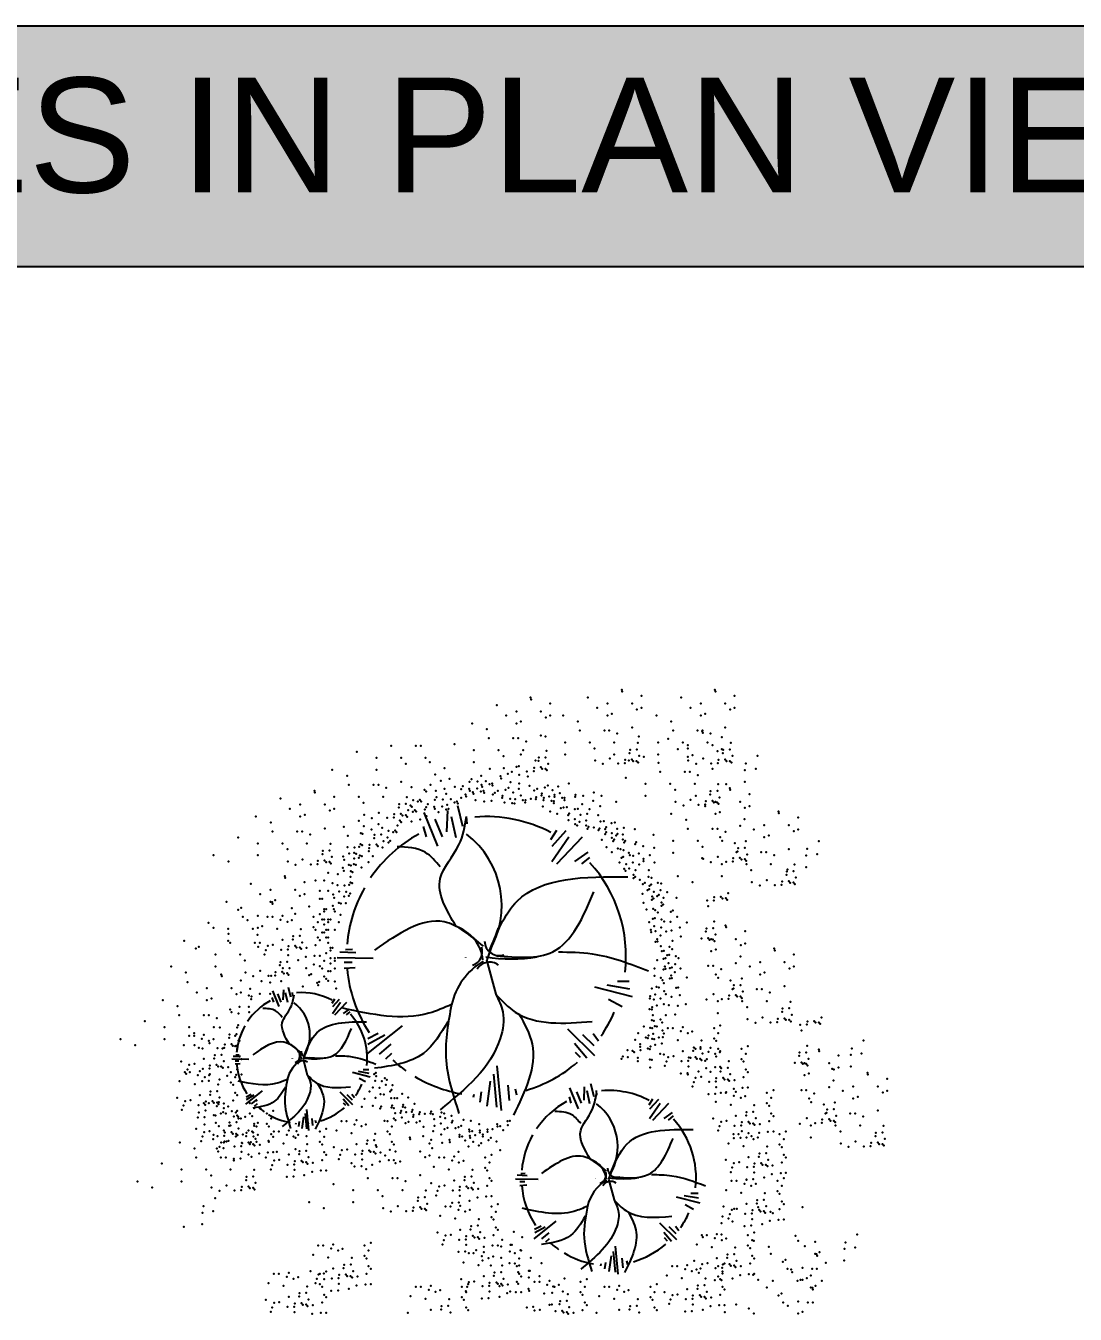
# Model space of a CAD drawing. Header units: millimetres. Extents: x 11966 to 133335, y 1756 to 88592.
# Drawn here: x 75412 to 84555, y 77373 to 88592 of the extents above; entities that cross this region are included whole.
import ezdxf

# ---------------------------------------------------------------- set-up
doc = ezdxf.new("R2010")
doc.units = ezdxf.units.MM
doc.layers.add('www.cad-blocks.net', color=7, linetype='Continuous')
doc.styles.get("Standard").update_dxf_attribs({"font": 'arial.ttf'})

# ---------------------------------------------------------------- blocks, each defined once
blk = doc.blocks.new('A$C30B31857')
at = {"color": 64}
for p, q in [((2.983, 4.992), (2.938, 5.171)), ((2.765, 4.82), (2.647, 5.114)), ((2.806, 4.901), (2.741, 5.057)), ((2.843, 4.944), (2.851, 5.131)), ((2.925, 4.894), (2.885, 5.075)), ((3.022, 5.014), (3.014, 5.08)), ((2.666, 4.901), (2.639, 4.991)), ((3.75, 4.879), (3.803, 4.96)), ((3.76, 4.821), (3.884, 4.958)), ((3.757, 4.688), (3.905, 4.903)), ((3.802, 4.666), (4.026, 4.902)), ((3.959, 4.688), (4.076, 4.768)), ((4.019, 4.666), (4.089, 4.723)), ((1.336, 3.462), (1.323, 3.504)), ((1.382, 3.424), (1.327, 3.562)), ((1.401, 3.462), (1.371, 3.535)), ((1.419, 3.482), (1.423, 3.57)), ((1.457, 3.459), (1.438, 3.544)), ((1.484, 3.505), (1.463, 3.589)), ((1.503, 3.515), (1.499, 3.546)), ((1.844, 3.452), (1.868, 3.49)), ((1.849, 3.425), (1.907, 3.489)), ((1.847, 3.362), (1.917, 3.463)), ((1.868, 3.352), (1.973, 3.463)), ((1.942, 3.362), (1.997, 3.4)), ((1.97, 3.352), (2.002, 3.379)), ((3.99, 2.532), (3.916, 2.715)), ((4.039, 2.609), (4.044, 2.726)), ((4.126, 2.639), (4.098, 2.751)), ((4.151, 2.653), (4.146, 2.694)), ((3.928, 2.582), (3.911, 2.639)), ((4.016, 2.583), (3.975, 2.68)), ((4.09, 2.578), (4.065, 2.691)), ((4.606, 2.569), (4.638, 2.619)), ((4.61, 2.449), (4.703, 2.584)), ((4.612, 2.533), (4.689, 2.618)), ((4.638, 2.436), (4.778, 2.583)), ((4.736, 2.449), (4.809, 2.5)), ((4.774, 2.435), (4.817, 2.471))]:
    blk.add_line(p, q, dxfattribs=at)
at = {"color": 32}
for p, q in [((3.196, 3.832), (3.294, 4.108)), ((3.19, 3.832), (3.269, 3.531)), ((1.594, 2.965), (1.638, 3.09)), ((1.591, 2.965), (1.627, 2.83)), ((4.256, 1.92), (4.315, 2.086)), ((4.252, 1.92), (4.3, 1.74))]:
    blk.add_line(p, q, dxfattribs=at)
at = {"color": 62}
for p, q in [((1.888, 3.85), (2.202, 3.845)), ((1.91, 3.901), (2.05, 3.896)), ((1.962, 3.922), (2.022, 3.924)), ((1.949, 3.757), (2.044, 3.765)), ((1.95, 3.811), (2.019, 3.81)), ((4.462, 3.509), (4.132, 3.594)), ((4.439, 3.575), (4.241, 3.61)), ((4.433, 3.642), (4.33, 3.643)), ((4.371, 3.421), (4.251, 3.485)), ((4.134, 2.996), (3.899, 3.228)), ((4.128, 3.082), (4.029, 3.177)), ((4.166, 3.122), (4.119, 3.185)), ((4.063, 2.975), (3.955, 3.101)), ((0.971, 2.969), (1.118, 2.967)), ((0.981, 2.993), (1.047, 2.991)), ((1, 2.951), (1.032, 2.951)), ((1, 2.926), (1.044, 2.929)), ((1.006, 3.003), (1.034, 3.004)), ((4.007, 2.98), (3.964, 3.025)), ((2.177, 2.809), (2.023, 2.849)), ((2.167, 2.841), (2.074, 2.857)), ((2.164, 2.872), (2.116, 2.873)), ((2.135, 2.768), (2.079, 2.798)), ((2.024, 2.569), (1.914, 2.678)), ((1.99, 2.559), (1.94, 2.618)), ((1.964, 2.562), (1.944, 2.583)), ((2.021, 2.609), (1.974, 2.654)), ((2.039, 2.628), (2.017, 2.658)), ((3.442, 1.925), (3.638, 1.922)), ((3.456, 1.958), (3.543, 1.954)), ((3.488, 1.971), (3.526, 1.972)), ((3.48, 1.901), (3.523, 1.9)), ((3.48, 1.867), (3.539, 1.872)), ((5.032, 1.796), (4.968, 1.796)), ((5.05, 1.712), (4.844, 1.765)), ((5.036, 1.754), (4.912, 1.775)), ((4.993, 1.657), (4.919, 1.697)), ((4.846, 1.392), (4.699, 1.537)), ((4.842, 1.445), (4.78, 1.505)), ((4.865, 1.471), (4.836, 1.51)), ((4.801, 1.379), (4.733, 1.457)), ((4.766, 1.382), (4.739, 1.41))]:
    blk.add_line(p, q, dxfattribs=at)
at = {"color": 60}
for p, q in [((2.147, 3.009), (2.456, 3.255)), ((2.154, 3.146), (2.245, 3.193)), ((2.156, 3.097), (2.303, 3.177)), ((2.256, 3.01), (2.358, 3.095)), ((2.312, 2.968), (2.364, 3.017)), ((3.28, 2.548), (3.253, 2.834)), ((3.319, 2.52), (3.281, 2.907)), ((3.196, 2.557), (3.224, 2.774)), ((3.39, 2.607), (3.377, 2.74)), ((3.453, 2.652), (3.443, 2.705)), ((1.092, 2.575), (1.237, 2.691)), ((1.096, 2.639), (1.138, 2.661)), ((1.097, 2.616), (1.166, 2.654)), ((1.143, 2.576), (1.191, 2.616)), ((3.076, 2.636), (3.081, 2.661)), ((3.134, 2.592), (3.146, 2.682)), ((1.169, 2.556), (1.194, 2.579)), ((1.623, 2.359), (1.611, 2.493)), ((1.641, 2.346), (1.624, 2.527)), ((1.528, 2.4), (1.53, 2.412)), ((1.555, 2.38), (1.56, 2.422)), ((1.584, 2.363), (1.597, 2.465)), ((1.675, 2.387), (1.669, 2.449)), ((1.705, 2.408), (1.7, 2.433)), ((3.603, 1.4), (3.797, 1.554)), ((3.608, 1.486), (3.665, 1.515)), ((3.609, 1.455), (3.701, 1.505)), ((3.672, 1.4), (3.736, 1.454)), ((3.706, 1.374), (3.739, 1.405)), ((4.259, 1.117), (4.277, 1.253)), ((4.312, 1.112), (4.295, 1.291)), ((4.336, 1.094), (4.312, 1.336)), ((4.184, 1.167), (4.187, 1.183)), ((4.221, 1.139), (4.228, 1.196)), ((4.38, 1.148), (4.372, 1.232)), ((4.42, 1.177), (4.413, 1.21))]:
    blk.add_line(p, q, dxfattribs=at)
at = {"color": 64}
for centre, radius, start, end in [((3.187, 3.861), 1.217, 62.402, 94.6709), ((3.187, 3.861), 1.217, 118.935, 145.868), ((3.187, 3.861), 1.217, 353.5054, 42.0912), ((1.58, 2.975), 0.57, 62.402, 94.6709), ((1.58, 2.975), 0.57, 118.935, 145.868), ((1.58, 2.975), 0.57, 353.5054, 42.0912), ((4.254, 1.932), 0.761, 62.402, 94.6709), ((4.254, 1.932), 0.761, 118.935, 145.868), ((4.254, 1.932), 0.761, 353.5054, 42.0912)]:
    blk.add_arc(centre, radius, start, end, dxfattribs=at)
at = {"color": 32}
for centre, radius, start, end in [((2.538, 4.303), 0.784, 329.0782, 52.6009), ((2.812, 3.79), 0.349, 6.8841, 70.9351), ((3.026, 3.903), 0.127, 289.2154, 17.1317), ((3.3, 3.995), 0.127, 180.2669, 289.2154), ((3.48, 3.297), 0.613, 121.5433, 166.6017), ((3.134, 3.85), 0.127, 179.4366, 180.2669), ((3.407, 5.339), 1.5, 261.4278, 278.5722), ((3.216, 3.684), 0.127, 52.7337, 148.3189), ((1.298, 3.177), 0.353, 329.0782, 52.6009), ((1.421, 2.947), 0.157, 6.8841, 70.9351), ((1.633, 3.037), 0.0596, 180.2669, 289.2154), ((1.722, 2.725), 0.276, 121.5433, 166.6017), ((1.555, 2.97), 0.0596, 179.4366, 180.2669), ((1.504, 2.994), 0.0596, 289.2154, 17.1317), ((1.593, 2.892), 0.0596, 52.7337, 148.3189), ((1.689, 3.644), 0.675, 261.4278, 278.5722), ((3.861, 2.203), 0.471, 329.0782, 52.6009), ((4.026, 1.895), 0.21, 6.8841, 70.9351), ((4.426, 1.599), 0.368, 121.5433, 166.6017), ((4.22, 1.926), 0.0795, 179.4366, 180.2669), ((4.153, 1.959), 0.0795, 289.2154, 17.1317), ((4.324, 2.016), 0.0795, 180.2669, 289.2154), ((4.383, 2.825), 0.9, 261.4278, 278.5722), ((4.271, 1.822), 0.0795, 52.7337, 148.3189)]:
    blk.add_arc(centre, radius, start, end, dxfattribs=at)
at = {"color": 62}
for centre, radius, start, end in [((3.187, 3.861), 1.217, 150.5954, 174.9599), ((3.187, 3.861), 1.217, 185.1155, 212.961), ((3.187, 3.861), 1.217, 325.3181, 336.4192), ((1.58, 2.975), 0.57, 150.5954, 174.9599), ((1.58, 2.975), 0.57, 185.1155, 212.961), ((1.58, 2.975), 0.57, 325.3181, 336.4192), ((4.254, 1.932), 0.761, 150.5954, 174.9599), ((4.254, 1.932), 0.761, 185.1155, 212.961), ((4.254, 1.932), 0.761, 325.3181, 336.4192)]:
    blk.add_arc(centre, radius, start, end, dxfattribs=at)
at = {"color": 60}
for centre, radius, start, end in [((3.187, 3.861), 1.217, 227.9939, 234.9207), ((3.187, 3.861), 1.217, 286.5005, 310.702), ((3.187, 3.861), 1.217, 239.2549, 259.861), ((1.58, 2.975), 0.57, 227.9939, 234.9207), ((1.58, 2.975), 0.57, 239.2549, 259.861), ((1.58, 2.975), 0.57, 286.5005, 310.702), ((4.254, 1.932), 0.761, 227.9939, 234.9207), ((4.254, 1.932), 0.761, 286.5005, 310.702), ((4.254, 1.932), 0.761, 239.2549, 259.861)]:
    blk.add_arc(centre, radius, start, end, dxfattribs=at)
at = {"color": 32}
for points in [[(2.926, 4.12), (2.786, 4.538), (2.949, 4.832), (3.015, 5.078)], [(2.786, 4.64), (2.655, 4.767), (2.41, 4.816)], [(3.211, 3.9), (3.456, 4.341), (4.419, 4.554)], [(3.276, 3.867), (3.766, 3.9), (4.125, 4.423)], [(3.162, 3.949), (2.819, 4.161), (2.214, 3.916)], [(3.815, 3.9), (4.109, 3.883), (4.599, 3.736)], [(1.473, 3.095), (1.41, 3.283), (1.483, 3.416), (1.513, 3.526)], [(3.269, 3.531), (3.33, 3.378), (3.309, 3.147), (2.786, 2.526)], [(3.269, 3.531), (3.439, 3.376), (4.109, 3.294)], [(1.41, 3.329), (1.351, 3.386), (1.241, 3.408)], [(2.884, 3.442), (2.687, 3.366), (1.937, 3.409)], [(2.884, 3.442), (2.835, 2.984), (2.949, 2.493)], [(1.601, 2.996), (1.711, 3.195), (2.145, 3.291)], [(2.851, 3.294), (2.639, 3.016), (2.214, 2.886)], [(3.472, 3.36), (3.586, 3.098), (3.423, 2.477)], [(1.63, 2.981), (1.851, 2.996), (2.012, 3.232)], [(1.579, 3.018), (1.424, 3.114), (1.152, 3.003)], [(1.873, 2.996), (2.005, 2.989), (2.225, 2.922)], [(1.627, 2.83), (1.655, 2.761), (1.645, 2.657), (1.41, 2.378)], [(1.627, 2.83), (1.704, 2.761), (2.005, 2.724)], [(1.454, 2.79), (1.365, 2.756), (1.027, 2.775)], [(1.439, 2.724), (1.343, 2.599), (1.152, 2.54)], [(1.454, 2.79), (1.432, 2.584), (1.483, 2.363)], [(1.718, 2.753), (1.77, 2.635), (1.696, 2.356)], [(4.094, 2.093), (4.01, 2.344), (4.108, 2.52), (4.147, 2.668)], [(4.01, 2.405), (3.932, 2.481), (3.785, 2.511)], [(4.265, 1.961), (4.412, 2.226), (4.99, 2.354)], [(4.304, 1.941), (4.598, 1.961), (4.814, 2.275)], [(4.235, 1.99), (4.03, 2.118), (3.667, 1.971)], [(4.627, 1.961), (4.804, 1.951), (5.098, 1.863)], [(4.069, 1.686), (3.951, 1.64), (3.501, 1.667)], [(4.3, 1.74), (4.337, 1.648), (4.324, 1.51), (4.01, 1.137)], [(4.069, 1.686), (4.039, 1.411), (4.108, 1.117)], [(4.3, 1.74), (4.402, 1.647), (4.804, 1.598)], [(4.049, 1.598), (3.922, 1.431), (3.667, 1.352)], [(4.422, 1.637), (4.49, 1.48), (4.392, 1.107)]]:
    blk.add_spline(points, degree=3, dxfattribs=at)
at = {"color": 241}
for p in [(4.367, 6.182), (5.179, 6.182), (3.573, 6.114), (3.577, 6.099), (3.744, 6.062), (4.072, 6.114), (4.243, 6.062), (4.371, 6.166), (4.457, 6.062), (4.538, 6.129), (4.884, 6.114), (5.055, 6.062), (5.183, 6.166), (5.269, 6.062), (5.35, 6.129), (3.278, 6.047), (3.36, 5.957), (3.449, 5.994), (3.663, 5.994), (3.744, 5.957), (3.858, 5.958), (4.153, 6.025), (4.243, 5.958), (4.282, 5.973), (4.499, 6.01), (4.538, 6.025), (4.67, 5.958), (4.965, 6.025), (5.055, 5.958), (5.094, 5.973), (5.312, 6.01), (5.35, 6.025), (3.064, 5.89), (3.192, 5.838), (3.449, 5.89), (3.488, 5.905), (3.706, 5.942), (3.986, 5.905), (4.457, 5.853), (4.798, 5.905), (5.269, 5.853), (3.208, 5.761), (3.422, 5.761), (3.465, 5.761), (3.535, 5.733), (3.663, 5.785), (3.703, 5.776), (3.874, 5.724), (4.002, 5.828), (4.088, 5.724), (4.216, 5.828), (4.259, 5.828), (4.301, 5.724), (4.328, 5.801), (4.515, 5.776), (4.686, 5.724), (4.773, 5.754), (4.814, 5.828), (4.9, 5.724), (5.028, 5.828), (5.069, 5.821), (5.071, 5.828), (5.073, 5.806), (5.114, 5.724), (5.141, 5.801), (5.24, 5.769), (2.06, 5.641), (2.359, 5.693), (2.573, 5.693), (2.616, 5.693), (2.909, 5.708), (3.08, 5.656), (3.294, 5.656), (3.489, 5.619), (3.508, 5.656), (3.713, 5.652), (3.874, 5.619), (4.13, 5.672), (4.301, 5.619), (4.436, 5.63), (4.44, 5.659), (4.498, 5.662), (4.507, 5.72), (4.686, 5.619), (4.855, 5.664), (4.943, 5.672), (4.944, 5.701), (4.983, 5.612), (5.158, 5.701), (5.201, 5.649), (5.24, 5.664), (5.248, 5.63), (5.252, 5.659), (5.31, 5.662), (5.319, 5.72), (2.231, 5.589), (2.445, 5.589), (2.487, 5.537), (2.659, 5.589), (2.695, 5.552), (2.823, 5.5), (3.08, 5.552), (3.337, 5.604), (3.341, 5.499), (3.45, 5.512), (3.47, 5.516), (3.604, 5.504), (3.617, 5.567), (3.642, 5.563), (3.646, 5.592), (3.662, 5.507), (3.704, 5.594), (3.725, 5.538), (4.135, 5.566), (4.203, 5.536), (4.264, 5.583), (4.335, 5.54), (4.393, 5.543), (4.398, 5.572), (4.429, 5.567), (4.456, 5.574), (4.468, 5.561), (4.497, 5.562), (4.51, 5.548), (4.519, 5.606), (4.559, 5.597), (4.688, 5.545), (4.944, 5.597), (4.947, 5.566), (5.015, 5.536), (5.076, 5.583), (5.147, 5.54), (5.205, 5.543), (5.21, 5.572), (5.268, 5.574), (5.28, 5.561), (5.31, 5.562), (5.322, 5.548), (5.331, 5.606), (5.448, 5.539), (5.55, 5.607), (1.846, 5.484), (1.974, 5.432), (2.231, 5.484), (2.742, 5.444), (2.791, 5.389), (2.866, 5.407), (3.058, 5.405), (3.144, 5.433), (3.182, 5.387), (3.218, 5.495), (3.311, 5.429), (3.317, 5.411), (3.375, 5.45), (3.409, 5.469), (3.473, 5.442), (3.541, 5.472), (3.548, 5.428), (3.6, 5.475), (3.675, 5.493), (3.704, 5.494), (3.716, 5.481), (4.404, 5.416), (4.703, 5.468), (4.917, 5.468), (4.96, 5.468), (5.03, 5.44), (5.158, 5.493), (5.44, 5.482), (5.534, 5.494), (1.691, 5.303), (1.695, 5.288), (1.99, 5.355), (2.204, 5.355), (2.247, 5.355), (2.316, 5.328), (2.445, 5.38), (2.537, 5.334), (2.649, 5.311), (2.662, 5.297), (2.7, 5.356), (2.749, 5.301), (2.824, 5.319), (2.839, 5.275), (2.914, 5.338), (2.968, 5.317), (2.984, 5.342), (3.038, 5.321), (3.042, 5.38), (3.044, 5.303), (3.071, 5.292), (3.077, 5.275), (3.108, 5.324), (3.112, 5.383), (3.141, 5.296), (3.145, 5.355), (3.151, 5.338), (3.162, 5.303), (3.168, 5.285), (3.215, 5.359), (3.237, 5.366), (3.237, 5.366), (3.242, 5.348), (3.263, 5.285), (3.287, 5.301), (3.356, 5.312), (3.381, 5.328), (3.398, 5.379), (3.422, 5.287), (3.47, 5.319), (3.474, 5.365), (3.564, 5.346), (3.605, 5.305), (3.629, 5.321), (3.67, 5.279), (3.698, 5.332), (3.723, 5.348), (3.764, 5.307), (3.812, 5.339), (3.829, 5.281), (3.906, 5.366), (4.124, 5.287), (4.575, 5.363), (4.789, 5.363), (4.832, 5.311), (5.003, 5.363), (5.141, 5.299), (5.2, 5.301), (5.208, 5.359), (5.276, 5.36), (5.309, 5.325), (5.313, 5.31), (5.439, 5.382), (1.395, 5.235), (1.566, 5.183), (1.78, 5.183), (1.862, 5.251), (2.076, 5.251), (2.118, 5.198), (2.289, 5.251), (2.428, 5.186), (2.486, 5.189), (2.495, 5.246), (2.528, 5.176), (2.54, 5.163), (2.549, 5.22), (2.59, 5.208), (2.607, 5.223), (2.607, 5.223), (2.619, 5.209), (2.679, 5.185), (2.734, 5.163), (2.738, 5.223), (2.754, 5.248), (2.804, 5.167), (2.808, 5.226), (2.847, 5.181), (2.878, 5.23), (2.911, 5.202), (2.932, 5.209), (2.932, 5.209), (2.938, 5.191), (2.969, 5.24), (3.007, 5.271), (3.012, 5.254), (3.094, 5.222), (3.17, 5.208), (3.233, 5.214), (3.244, 5.271), (3.326, 5.241), (3.328, 5.26), (3.345, 5.202), (3.394, 5.234), (3.412, 5.195), (3.434, 5.193), (3.438, 5.229), (3.487, 5.261), (3.506, 5.222), (3.526, 5.202), (3.528, 5.22), (3.528, 5.22), (3.575, 5.234), (3.62, 5.229), (3.622, 5.247), (3.668, 5.261), (3.681, 5.167), (3.687, 5.222), (3.689, 5.24), (3.736, 5.254), (3.754, 5.215), (3.775, 5.194), (3.777, 5.213), (3.78, 5.249), (3.782, 5.268), (3.848, 5.242), (3.868, 5.221), (3.87, 5.24), (3.87, 5.24), (3.962, 5.249), (3.964, 5.267), (4.023, 5.187), (4.031, 5.26), (4.117, 5.214), (4.18, 5.17), (4.19, 5.259), (4.318, 5.207), (4.575, 5.259), (4.837, 5.206), (4.904, 5.176), (4.965, 5.223), (5.013, 5.258), (5.037, 5.179), (5.095, 5.182), (5.095, 5.169), (5.099, 5.211), (5.137, 5.27), (5.157, 5.214), (5.17, 5.2), (5.184, 5.206), (5.199, 5.201), (5.211, 5.188), (5.22, 5.245), (5.398, 5.206), (5.48, 5.273), (5.48, 5.169), (1.181, 5.079), (1.477, 5.146), (1.566, 5.079), (1.605, 5.094), (1.823, 5.131), (1.862, 5.146), (2.123, 5.093), (2.191, 5.063), (2.252, 5.11), (2.323, 5.067), (2.381, 5.069), (2.386, 5.098), (2.424, 5.157), (2.444, 5.101), (2.456, 5.087), (2.485, 5.089), (2.498, 5.075), (2.507, 5.133), (2.548, 5.12), (2.565, 5.135), (2.577, 5.122), (2.61, 5.052), (2.652, 5.139), (2.664, 5.16), (2.665, 5.083), (2.739, 5.146), (2.772, 5.118), (2.837, 5.139), (2.858, 5.146), (3.744, 5.123), (3.805, 5.103), (3.838, 5.15), (3.861, 5.156), (3.89, 5.16), (3.901, 5.09), (3.91, 5.106), (3.958, 5.142), (3.96, 5.056), (3.986, 5.147), (4.007, 5.093), (4.065, 5.102), (4.087, 5.143), (4.161, 5.089), (4.799, 5.101), (4.928, 5.049), (5.184, 5.101), (5.223, 5.116), (5.438, 5.055), (5.441, 5.153), (5.733, 5.123), (5.737, 5.107), (5.904, 5.07), (1.31, 5.026), (1.325, 4.949), (1.539, 4.949), (1.582, 4.949), (1.78, 4.974), (1.947, 4.989), (2.076, 5.042), (2.12, 4.996), (2.188, 4.966), (2.249, 5.013), (2.281, 4.979), (2.335, 4.953), (2.376, 4.941), (2.393, 4.956), (2.393, 4.956), (2.405, 4.942), (2.414, 5), (2.435, 5.043), (2.447, 5.03), (2.535, 5.034), (3.902, 5.047), (3.961, 5.013), (3.98, 5.001), (3.999, 5.033), (4.056, 5.043), (4.057, 5), (4.068, 4.972), (4.077, 4.988), (4.077, 4.988), (4.125, 4.982), (4.164, 4.959), (4.173, 4.975), (4.182, 5.034), (4.21, 5.039), (4.222, 4.969), (4.231, 4.985), (4.232, 4.941), (4.278, 5.021), (4.307, 5.026), (4.328, 4.972), (4.385, 4.981), (4.482, 4.968), (4.943, 4.972), (5.157, 4.972), (5.2, 4.972), (5.27, 4.945), (5.398, 4.997), (5.519, 4.966), (5.609, 5.003), (5.823, 5.003), (5.865, 4.951), (5.904, 4.966), (1.026, 4.897), (1.197, 4.845), (1.411, 4.845), (1.625, 4.845), (1.652, 4.922), (1.83, 4.841), (1.981, 4.91), (2.09, 4.837), (2.09, 4.837), (2.093, 4.934), (2.107, 4.829), (2.11, 4.927), (2.171, 4.831), (2.209, 4.89), (2.214, 4.919), (2.23, 4.834), (2.272, 4.921), (2.292, 4.865), (2.326, 4.895), (2.334, 4.853), (2.35, 4.868), (4.195, 4.877), (4.223, 4.925), (4.28, 4.935), (4.281, 4.892), (4.292, 4.864), (4.301, 4.88), (4.319, 4.912), (4.329, 4.928), (4.377, 4.922), (4.378, 4.878), (4.388, 4.851), (4.397, 4.867), (4.397, 4.867), (4.485, 4.838), (4.494, 4.854), (4.644, 4.92), (4.815, 4.868), (5.029, 4.868), (5.224, 4.898), (5.243, 4.868), (5.352, 4.846), (5.448, 4.863), (5.609, 4.898), (5.648, 4.914), (6.085, 4.863), (0.812, 4.741), (1.197, 4.741), (1.454, 4.793), (1.759, 4.752), (1.763, 4.78), (1.822, 4.783), (1.842, 4.727), (1.941, 4.73), (1.978, 4.812), (1.993, 4.756), (2.035, 4.713), (2.036, 4.762), (2.038, 4.81), (2.053, 4.754), (2.078, 4.719), (2.081, 4.816), (2.087, 4.739), (2.104, 4.732), (2.165, 4.778), (2.167, 4.802), (2.2, 4.732), (2.242, 4.82), (2.283, 4.808), (4.235, 4.812), (4.282, 4.769), (4.332, 4.799), (4.355, 4.794), (4.365, 4.718), (4.38, 4.728), (4.383, 4.787), (4.43, 4.763), (4.438, 4.743), (4.466, 4.735), (4.516, 4.756), (4.553, 4.82), (4.612, 4.743), (4.649, 4.807), (4.815, 4.763), (5.069, 4.717), (5.072, 4.815), (5.205, 4.727), (5.339, 4.715), (5.368, 4.769), (5.377, 4.774), (5.381, 4.803), (5.397, 4.718), (5.44, 4.806), (5.46, 4.749), (5.582, 4.769), (5.625, 4.769), (5.694, 4.742), (5.823, 4.794), (5.975, 4.738), (5.984, 4.796), (6.069, 4.751), (0.941, 4.688), (1.459, 4.688), (1.526, 4.658), (1.587, 4.704), (1.659, 4.661), (1.717, 4.664), (1.721, 4.693), (1.779, 4.695), (1.792, 4.682), (1.821, 4.683), (1.833, 4.669), (1.938, 4.633), (1.946, 4.605), (1.949, 4.702), (1.99, 4.659), (2.006, 4.603), (2.007, 4.651), (2.033, 4.664), (2.05, 4.657), (2.101, 4.634), (2.162, 4.681), (4.348, 4.678), (4.388, 4.623), (4.401, 4.605), (4.405, 4.663), (4.431, 4.626), (4.463, 4.677), (4.488, 4.612), (4.519, 4.662), (4.556, 4.691), (4.558, 4.711), (4.602, 4.611), (4.652, 4.677), (5.077, 4.71), (5.144, 4.68), (5.24, 4.665), (5.276, 4.684), (5.335, 4.686), (5.41, 4.704), (5.439, 4.706), (5.451, 4.692), (5.454, 4.665), (5.496, 4.612), (5.667, 4.665), (5.806, 4.6), (5.812, 4.616), (5.864, 4.603), (5.873, 4.66), (5.974, 4.638), (1.137, 4.492), (1.432, 4.559), (1.436, 4.544), (1.603, 4.507), (1.7, 4.521), (1.774, 4.521), (1.811, 4.589), (1.848, 4.499), (1.894, 4.578), (2.003, 4.505), (2.003, 4.505), (2.004, 4.554), (2.02, 4.498), (2.023, 4.595), (4.469, 4.543), (4.471, 4.572), (4.484, 4.553), (4.484, 4.553), (4.526, 4.528), (4.552, 4.491), (4.567, 4.502), (4.599, 4.553), (4.627, 4.546), (4.681, 4.502), (4.71, 4.494), (4.855, 4.56), (4.983, 4.508), (5.24, 4.56), (5.501, 4.507), (5.63, 4.524), (5.764, 4.512), (5.802, 4.571), (5.822, 4.515), (5.834, 4.501), (5.863, 4.503), (5.876, 4.489), (5.884, 4.547), (1.218, 4.403), (1.308, 4.439), (1.522, 4.439), (1.564, 4.387), (1.603, 4.403), (1.737, 4.431), (1.811, 4.431), (1.854, 4.399), (1.891, 4.481), (1.906, 4.425), (1.948, 4.382), (1.951, 4.479), (1.966, 4.423), (1.991, 4.387), (1.994, 4.485), (2, 4.408), (4.547, 4.404), (4.592, 4.437), (4.607, 4.447), (4.608, 4.476), (4.623, 4.487), (4.632, 4.382), (4.648, 4.422), (4.675, 4.385), (4.69, 4.396), (4.706, 4.436), (4.763, 4.421), (5.173, 4.377), (5.231, 4.38), (5.294, 4.411), (5.569, 4.477), (5.701, 4.481), (5.759, 4.484), (0.923, 4.335), (1.026, 4.266), (1.051, 4.283), (1.308, 4.335), (1.321, 4.334), (1.325, 4.319), (1.347, 4.35), (1.492, 4.282), (1.645, 4.296), (1.737, 4.363), (1.756, 4.363), (1.774, 4.273), (1.774, 4.273), (1.793, 4.273), (1.851, 4.301), (1.859, 4.273), (1.862, 4.37), (1.903, 4.327), (1.92, 4.32), (1.963, 4.325), (4.557, 4.328), (4.582, 4.269), (4.63, 4.353), (4.64, 4.276), (4.645, 4.364), (4.713, 4.301), (4.714, 4.331), (4.728, 4.312), (4.728, 4.312), (4.731, 4.371), (4.845, 4.37), (5.11, 4.346), (5.121, 4.298), (5.169, 4.348), (5.244, 4.366), (5.273, 4.368), (5.285, 4.354), (0.768, 4.154), (1.067, 4.206), (1.108, 4.177), (1.197, 4.214), (1.281, 4.206), (1.324, 4.206), (1.393, 4.178), (1.411, 4.214), (1.454, 4.162), (1.492, 4.177), (1.522, 4.231), (1.682, 4.206), (1.719, 4.16), (1.737, 4.228), (1.756, 4.183), (1.774, 4.251), (1.774, 4.183), (1.811, 4.183), (1.811, 4.16), (1.83, 4.183), (1.867, 4.251), (1.903, 4.16), (1.917, 4.222), (4.606, 4.159), (4.637, 4.189), (4.655, 4.193), (4.659, 4.263), (4.682, 4.244), (4.714, 4.182), (4.737, 4.164), (4.791, 4.163), (4.796, 4.25), (4.811, 4.261), (4.85, 4.206), (4.933, 4.155), (5.172, 4.165), (0.812, 4.11), (0.939, 4.101), (0.94, 4.057), (1.153, 4.101), (1.195, 4.049), (1.197, 4.11), (1.236, 4.125), (1.366, 4.101), (1.563, 4.039), (1.572, 4.097), (1.682, 4.115), (1.7, 4.093), (1.756, 4.07), (1.774, 4.138), (1.774, 4.07), (1.793, 4.093), (1.811, 4.093), (1.867, 4.093), (4.62, 4.093), (4.624, 4.071), (4.651, 4.123), (4.66, 4.079), (4.706, 4.042), (4.71, 4.112), (4.755, 4.076), (4.8, 4.087), (4.873, 4.112), (5.1, 4.076), (5.105, 4.104), (5.163, 4.107), (5.183, 4.051), (5.272, 4.131), (5.276, 4.116), (5.443, 4.079), (0.554, 3.997), (0.657, 3.928), (0.682, 3.945), (0.939, 3.997), (0.956, 3.98), (1.17, 3.98), (1.2, 3.944), (1.213, 3.98), (1.283, 3.953), (1.329, 3.961), (1.411, 4.005), (1.463, 3.949), (1.501, 4.008), (1.505, 4.037), (1.521, 3.952), (1.533, 3.938), (1.562, 3.939), (1.584, 3.983), (1.621, 3.934), (1.7, 3.958), (1.719, 4.025), (1.737, 4.003), (1.793, 4.025), (1.811, 4.025), (1.811, 3.98), (1.83, 3.935), (1.83, 3.935), (1.848, 3.935), (4.661, 3.987), (4.675, 4.012), (4.679, 3.99), (4.679, 3.99), (4.707, 3.95), (4.784, 3.943), (4.81, 3.995), (4.883, 4.035), (5.062, 4.017), (5.12, 4.019), (5.133, 4.006), (5.147, 4.011), (5.162, 4.007), (5.174, 3.993), (5.361, 4.011), (5.404, 3.959), (5.443, 3.974), (5.696, 3.928), (0.828, 3.876), (1.042, 3.876), (1.085, 3.824), (1.256, 3.876), (1.268, 3.914), (1.4, 3.917), (1.458, 3.92), (1.461, 3.872), (1.547, 3.827), (1.575, 3.926), (1.614, 3.857), (1.691, 3.866), (1.737, 3.867), (1.774, 3.822), (1.793, 3.89), (1.83, 3.913), (1.83, 3.845), (1.867, 3.845), (1.867, 3.822), (4.676, 3.828), (4.716, 3.906), (4.73, 3.84), (4.734, 3.91), (4.748, 3.844), (4.762, 3.87), (4.78, 3.873), (4.806, 3.925), (4.838, 3.863), (4.861, 3.845), (5.147, 3.907), (5.186, 3.922), (5.401, 3.861), (5.7, 3.913), (5.867, 3.876), (0.443, 3.772), (0.571, 3.719), (0.828, 3.772), (0.878, 3.703), (1.089, 3.719), (1.218, 3.735), (1.352, 3.724), (1.39, 3.783), (1.394, 3.811), (1.41, 3.726), (1.415, 3.759), (1.423, 3.713), (1.452, 3.714), (1.453, 3.814), (1.473, 3.758), (1.617, 3.759), (1.662, 3.705), (1.685, 3.789), (1.737, 3.777), (1.756, 3.755), (1.811, 3.732), (1.83, 3.8), (1.83, 3.732), (1.867, 3.755), (4.654, 3.755), (4.731, 3.748), (4.744, 3.774), (4.749, 3.752), (4.776, 3.803), (4.785, 3.759), (4.803, 3.763), (4.83, 3.723), (4.834, 3.793), (4.88, 3.756), (5.12, 3.778), (5.163, 3.778), (5.187, 3.704), (5.233, 3.75), (5.361, 3.802), (5.482, 3.772), (5.572, 3.809), (5.572, 3.704), (5.611, 3.719), (5.786, 3.809), (5.828, 3.756), (5.867, 3.772), (0.583, 3.635), (0.882, 3.688), (1.049, 3.651), (1.157, 3.689), (1.23, 3.646), (1.289, 3.692), (1.305, 3.634), (1.314, 3.691), (1.348, 3.695), (1.399, 3.646), (1.464, 3.7), (1.588, 3.598), (1.645, 3.698), (1.715, 3.63), (1.715, 3.63), (1.724, 3.61), (1.732, 3.638), (1.774, 3.687), (1.793, 3.665), (1.809, 3.647), (1.867, 3.642), (4.653, 3.691), (4.671, 3.595), (4.689, 3.591), (4.709, 3.674), (4.721, 3.654), (4.734, 3.628), (4.786, 3.667), (4.799, 3.693), (4.804, 3.671), (4.804, 3.671), (4.859, 3.591), (4.935, 3.676), (5.206, 3.673), (5.315, 3.652), (5.344, 3.609), (5.403, 3.611), (5.412, 3.669), (5.786, 3.6), (0.369, 3.479), (0.665, 3.546), (0.754, 3.583), (0.754, 3.479), (0.793, 3.494), (0.968, 3.583), (1.011, 3.531), (1.049, 3.546), (1.12, 3.521), (1.129, 3.579), (1.138, 3.489), (1.142, 3.512), (1.215, 3.534), (1.304, 3.534), (1.879, 3.58), (4.611, 3.493), (4.616, 3.515), (4.63, 3.581), (4.647, 3.485), (4.657, 3.529), (4.706, 3.495), (4.738, 3.558), (4.752, 3.532), (4.8, 3.509), (4.841, 3.587), (4.873, 3.524), (5.107, 3.486), (5.168, 3.532), (5.24, 3.489), (5.298, 3.492), (5.302, 3.521), (5.331, 3.575), (5.34, 3.58), (5.36, 3.524), (5.373, 3.51), (5.402, 3.511), (5.414, 3.498), (5.423, 3.555), (5.545, 3.575), (5.588, 3.575), (5.657, 3.547), (0.497, 3.426), (0.957, 3.399), (0.968, 3.374), (1.037, 3.421), (1.119, 3.421), (1.122, 3.376), (4.61, 3.401), (4.628, 3.397), (4.628, 3.397), (4.633, 3.419), (4.674, 3.433), (4.733, 3.444), (4.778, 3.435), (4.855, 3.429), (4.927, 3.444), (5.203, 3.47), (5.203, 3.366), (5.417, 3.47), (5.459, 3.418), (5.63, 3.47), (5.765, 3.377), (5.769, 3.406), (5.827, 3.409), (5.836, 3.466), (0.214, 3.297), (0.513, 3.349), (0.727, 3.349), (0.77, 3.349), (0.84, 3.322), (1.027, 3.263), (1.028, 3.363), (4.628, 3.305), (4.637, 3.349), (4.646, 3.301), (4.705, 3.311), (4.718, 3.285), (4.75, 3.348), (4.833, 3.355), (5.226, 3.259), (5.464, 3.313), (5.532, 3.283), (5.593, 3.33), (5.664, 3.286), (5.722, 3.289), (5.727, 3.318), (5.785, 3.321), (5.797, 3.307), (5.826, 3.308), (5.839, 3.295), (5.848, 3.352), (5.923, 3.264), (5.981, 3.267), (5.985, 3.295), (6.043, 3.298), (6.056, 3.285), (6.085, 3.286), (6.097, 3.272), (6.106, 3.33), (0.385, 3.245), (0.598, 3.169), (0.599, 3.245), (0.641, 3.169), (0.642, 3.193), (0.71, 3.142), (0.728, 3.178), (0.813, 3.245), (0.865, 3.241), (0.947, 3.152), (0.951, 3.18), (0.999, 3.169), (1.01, 3.183), (1.018, 3.241), (1.054, 3.192), (4.509, 3.192), (4.56, 3.25), (4.577, 3.154), (4.595, 3.15), (4.6, 3.172), (4.614, 3.239), (4.631, 3.143), (4.632, 3.235), (4.64, 3.187), (4.655, 3.253), (4.673, 3.249), (4.69, 3.153), (4.722, 3.215), (4.725, 3.156), (4.735, 3.19), (4.77, 3.237), (4.812, 3.237), (4.882, 3.209), (4.9, 3.245), (4.942, 3.193), (4.981, 3.208), (5.171, 3.237), (5.171, 3.146), (5.208, 3.191), (5.933, 3.216), (0, 3.141), (0.128, 3.088), (0.385, 3.141), (0.553, 3.088), (0.646, 3.088), (0.683, 3.065), (0.714, 3.058), (0.771, 3.125), (0.775, 3.104), (0.81, 3.141), (0.846, 3.061), (0.889, 3.06), (0.905, 3.064), (0.909, 3.093), (0.967, 3.095), (0.98, 3.082), (0.999, 3.079), (1.009, 3.083), (1.017, 3.056), (1.021, 3.069), (1.03, 3.127), (1.036, 3.124), (4.417, 3.043), (4.46, 3.039), (4.483, 3.134), (4.527, 3.096), (4.529, 3.072), (4.531, 3.043), (4.594, 3.058), (4.612, 3.054), (4.612, 3.054), (4.617, 3.076), (4.649, 3.139), (4.658, 3.091), (4.717, 3.101), (4.855, 3.132), (4.9, 3.036), (4.989, 3.039), (4.994, 3.068), (5.01, 3.057), (5.052, 3.07), (5.052, 3.057), (5.061, 3.128), (5.14, 3.065), (5.189, 3.124), (5.208, 3.056), (5.226, 3.034), (5.411, 3.056), (5.466, 3.079), (5.984, 3.083), (6.084, 3.049), (6.088, 3.034), (6.371, 3.06), (6.472, 3.128), (0.53, 2.944), (0.646, 2.924), (0.728, 2.969), (0.818, 2.971), (0.822, 3), (0.88, 3.003), (0.901, 2.947), (1.017, 2.921), (1.036, 2.989), (1.054, 2.966), (4.364, 2.97), (4.377, 2.988), (4.42, 2.984), (4.475, 3.028), (4.506, 2.978), (4.508, 2.948), (4.612, 2.962), (4.63, 2.959), (4.702, 3.011), (4.734, 3.006), (4.756, 2.945), (4.771, 2.984), (4.818, 2.992), (4.889, 2.948), (4.947, 2.951), (4.951, 2.98), (4.965, 2.976), (5.01, 2.983), (5.022, 2.969), (5.051, 2.97), (5.063, 2.957), (5.072, 3.014), (5.095, 2.952), (5.109, 2.965), (5.122, 3.029), (5.182, 3.013), (5.189, 2.989), (5.221, 3.028), (5.301, 2.948), (5.411, 2.966), (5.429, 2.944), (5.448, 3.011), (5.874, 2.935), (5.912, 2.994), (5.917, 3.023), (5.933, 2.938), (5.945, 2.924), (5.959, 2.93), (5.974, 2.925), (5.975, 3.025), (5.995, 2.969), (6.173, 2.93), (6.255, 2.997), (6.363, 3.003), (6.457, 3.015), (0.561, 2.854), (0.573, 2.839), (0.585, 2.877), (0.6, 2.916), (0.604, 2.854), (0.673, 2.826), (0.691, 2.862), (0.717, 2.881), (0.734, 2.81), (0.773, 2.825), (0.775, 2.884), (0.778, 2.835), (0.78, 2.912), (0.838, 2.915), (0.85, 2.901), (0.879, 2.903), (0.892, 2.889), (0.931, 2.82), (0.938, 2.897), (0.962, 2.853), (0.999, 2.808), (1.008, 2.83), (1.017, 2.876), (1.054, 2.831), (2.211, 2.834), (2.211, 2.834), (2.224, 2.847), (2.228, 2.819), (4.616, 2.892), (4.744, 2.907), (4.883, 2.842), (4.941, 2.845), (4.942, 2.831), (4.95, 2.903), (5.036, 2.858), (5.058, 2.811), (5.103, 2.888), (5.14, 2.856), (5.18, 2.897), (5.226, 2.898), (5.229, 2.859), (5.234, 2.887), (5.292, 2.89), (5.312, 2.834), (5.429, 2.808), (5.448, 2.876), (5.466, 2.853), (5.959, 2.825), (5.986, 2.912), (5.998, 2.84), (6.199, 2.881), (6.216, 2.877), (6.255, 2.893), (6.362, 2.903), (6.508, 2.847), (6.512, 2.831), (0.516, 2.773), (0.647, 2.749), (0.711, 2.775), (0.77, 2.778), (0.852, 2.745), (0.864, 2.79), (0.962, 2.763), (0.981, 2.741), (2.2, 2.72), (2.22, 2.776), (2.258, 2.717), (2.278, 2.773), (2.303, 2.801), (2.312, 2.743), (2.32, 2.786), (2.362, 2.698), (2.37, 2.74), (4.984, 2.727), (4.996, 2.765), (5.011, 2.804), (5.129, 2.768), (5.187, 2.771), (5.19, 2.722), (5.191, 2.8), (5.25, 2.802), (5.262, 2.789), (5.291, 2.79), (5.303, 2.776), (5.343, 2.707), (5.349, 2.784), (5.42, 2.717), (5.466, 2.718), (5.688, 2.696), (5.933, 2.696), (5.975, 2.696), (6.173, 2.721), (6.213, 2.779), (6.384, 2.727), (6.598, 2.727), (6.679, 2.794), (0.493, 2.628), (0.563, 2.601), (0.609, 2.609), (0.691, 2.653), (0.727, 2.583), (0.743, 2.597), (0.77, 2.583), (0.781, 2.656), (0.785, 2.685), (0.801, 2.6), (0.813, 2.586), (0.843, 2.687), (0.843, 2.587), (0.857, 2.592), (0.864, 2.631), (0.901, 2.581), (0.981, 2.606), (0.999, 2.673), (1.017, 2.651), (1.128, 2.583), (1.184, 2.606), (2.126, 2.621), (2.17, 2.685), (2.223, 2.629), (2.267, 2.66), (2.296, 2.658), (2.35, 2.684), (2.359, 2.627), (2.388, 2.625), (2.411, 2.625), (2.454, 2.665), (2.508, 2.633), (5.123, 2.662), (5.181, 2.665), (5.186, 2.593), (5.231, 2.673), (5.274, 2.673), (5.276, 2.677), (5.344, 2.646), (5.361, 2.682), (5.404, 2.63), (5.443, 2.645), (5.632, 2.673), (5.632, 2.583), (5.669, 2.628), (5.999, 2.622), (6.018, 2.592), (6.045, 2.668), (6.224, 2.587), (6.294, 2.69), (6.384, 2.622), (6.423, 2.638), (6.641, 2.675), (6.679, 2.69), (0.536, 2.524), (0.548, 2.562), (0.68, 2.565), (0.682, 2.502), (0.738, 2.568), (0.741, 2.52), (0.813, 2.479), (0.827, 2.475), (0.84, 2.556), (0.855, 2.574), (0.875, 2.493), (0.895, 2.505), (0.9, 2.539), (0.918, 2.493), (0.939, 2.555), (0.971, 2.514), (1.005, 2.501), (1.017, 2.515), (1.018, 2.475), (1.128, 2.493), (1.147, 2.47), (1.165, 2.538), (1.276, 2.493), (1.331, 2.515), (2.103, 2.551), (2.2, 2.558), (2.264, 2.537), (2.27, 2.555), (2.361, 2.545), (2.361, 2.545), (2.367, 2.562), (2.383, 2.538), (2.393, 2.496), (2.441, 2.499), (2.447, 2.517), (2.459, 2.552), (2.464, 2.569), (2.48, 2.545), (2.49, 2.503), (2.539, 2.507), (2.544, 2.524), (2.554, 2.482), (2.561, 2.577), (2.603, 2.486), (2.609, 2.503), (2.651, 2.489), (2.7, 2.493), (2.7, 2.493), (2.706, 2.51), (2.721, 2.486), (2.797, 2.5), (2.819, 2.493), (2.883, 2.472), (5.317, 2.569), (5.361, 2.473), (5.451, 2.476), (5.455, 2.504), (5.513, 2.507), (5.522, 2.565), (5.651, 2.56), (5.669, 2.493), (5.688, 2.47), (6.127, 2.57), (6.143, 2.493), (6.152, 2.498), (6.157, 2.527), (6.215, 2.53), (6.235, 2.473), (6.357, 2.493), (6.4, 2.493), (6.598, 2.518), (0.659, 2.358), (0.674, 2.459), (0.731, 2.396), (0.733, 2.462), (0.83, 2.412), (0.857, 2.383), (0.947, 2.385), (0.951, 2.414), (0.96, 2.389), (0.987, 2.466), (1.01, 2.417), (1.026, 2.463), (1.03, 2.448), (1.03, 2.361), (1.048, 2.449), (1.086, 2.465), (1.165, 2.403), (1.166, 2.384), (1.184, 2.38), (1.197, 2.411), (1.276, 2.403), (1.294, 2.38), (1.313, 2.448), (1.636, 2.407), (1.793, 2.358), (1.927, 2.426), (1.97, 2.426), (2.039, 2.398), (2.057, 2.434), (2.1, 2.382), (2.139, 2.397), (2.3, 2.429), (2.328, 2.425), (2.365, 2.38), (2.383, 2.448), (2.397, 2.436), (2.451, 2.457), (2.483, 2.408), (2.51, 2.419), (2.549, 2.464), (2.58, 2.415), (2.607, 2.426), (2.639, 2.377), (2.732, 2.444), (2.736, 2.384), (2.786, 2.465), (2.79, 2.405), (2.822, 2.356), (2.829, 2.451), (2.849, 2.367), (2.887, 2.413), (2.893, 2.43), (2.919, 2.364), (2.946, 2.374), (2.967, 2.384), (2.99, 2.437), (3.053, 2.43), (3.124, 2.401), (3.242, 2.357), (3.283, 2.399), (3.285, 2.38), (3.285, 2.38), (3.308, 2.383), (3.371, 2.426), (3.375, 2.39), (3.393, 2.429), (5.163, 2.448), (5.218, 2.382), (5.233, 2.421), (5.279, 2.428), (5.35, 2.385), (5.409, 2.388), (5.413, 2.417), (5.471, 2.419), (5.483, 2.406), (5.513, 2.407), (5.525, 2.393), (5.534, 2.451), (5.571, 2.401), (5.651, 2.425), (5.919, 2.404), (5.98, 2.451), (6.015, 2.389), (6.052, 2.408), (6.11, 2.41), (6.114, 2.439), (6.173, 2.442), (6.185, 2.428), (6.214, 2.43), (6.226, 2.416), (6.229, 2.389), (6.443, 2.389), (6.47, 2.466), (6.648, 2.384), (0.702, 2.253), (0.714, 2.291), (0.729, 2.33), (0.775, 2.338), (0.807, 2.268), (0.812, 2.307), (0.846, 2.295), (0.902, 2.344), (0.905, 2.298), (0.908, 2.249), (0.909, 2.326), (0.923, 2.248), (0.941, 2.255), (0.967, 2.329), (0.98, 2.316), (1.005, 2.293), (1.009, 2.317), (1.021, 2.303), (1.067, 2.311), (1.095, 2.295), (1.099, 2.324), (1.116, 2.344), (1.147, 2.335), (1.157, 2.327), (1.158, 2.292), (1.177, 2.271), (1.184, 2.245), (1.197, 2.307), (1.291, 2.255), (1.294, 2.245), (1.313, 2.313), (1.331, 2.29), (1.336, 2.335), (1.379, 2.335), (1.449, 2.308), (1.466, 2.344), (1.509, 2.292), (1.526, 2.282), (1.535, 2.339), (1.548, 2.307), (1.621, 2.294), (1.737, 2.335), (1.737, 2.245), (1.774, 2.29), (1.882, 2.345), (2.013, 2.321), (2.151, 2.257), (2.209, 2.259), (2.218, 2.317), (2.328, 2.335), (2.347, 2.313), (2.365, 2.245), (2.521, 2.283), (2.525, 2.268), (2.637, 2.294), (2.708, 2.264), (2.723, 2.34), (2.794, 2.31), (2.867, 2.262), (2.953, 2.308), (2.955, 2.29), (2.955, 2.29), (2.977, 2.292), (3.003, 2.258), (3.039, 2.354), (3.04, 2.336), (3.044, 2.299), (3.046, 2.281), (3.063, 2.338), (3.073, 2.247), (3.089, 2.304), (3.13, 2.345), (3.132, 2.327), (3.156, 2.311), (3.158, 2.293), (3.197, 2.353), (3.199, 2.334), (3.207, 2.261), (3.228, 2.281), (3.276, 2.249), (3.334, 2.348), (5.206, 2.344), (5.342, 2.313), (5.344, 2.279), (5.385, 2.313), (5.403, 2.282), (5.412, 2.339), (5.454, 2.285), (5.472, 2.321), (5.497, 2.294), (5.515, 2.269), (5.553, 2.284), (5.565, 2.324), (5.641, 2.334), (5.688, 2.335), (5.743, 2.313), (5.78, 2.268), (5.798, 2.335), (6.015, 2.284), (6.272, 2.336), (6.405, 2.248), (6.577, 2.295), (6.581, 2.324), (6.639, 2.327), (6.66, 2.271), (0.517, 2.239), (0.645, 2.187), (0.841, 2.189), (0.85, 2.163), (0.862, 2.201), (0.877, 2.24), (0.899, 2.192), (0.902, 2.239), (0.993, 2.204), (0.994, 2.205), (1.052, 2.208), (1.055, 2.159), (1.057, 2.236), (1.061, 2.234), (1.115, 2.239), (1.116, 2.135), (1.127, 2.225), (1.137, 2.244), (1.156, 2.227), (1.169, 2.213), (1.208, 2.144), (1.215, 2.221), (1.285, 2.154), (1.331, 2.155), (1.363, 2.16), (1.422, 2.231), (1.466, 2.135), (1.525, 2.182), (1.556, 2.138), (1.56, 2.166), (1.619, 2.169), (1.627, 2.227), (1.756, 2.222), (1.774, 2.155), (1.793, 2.132), (1.859, 2.2), (1.914, 2.134), (1.929, 2.173), (1.975, 2.18), (2.046, 2.137), (2.057, 2.225), (2.104, 2.14), (2.109, 2.169), (2.147, 2.228), (2.167, 2.171), (2.179, 2.158), (2.208, 2.159), (2.221, 2.145), (2.226, 2.216), (2.23, 2.203), (2.267, 2.153), (2.347, 2.177), (2.383, 2.222), (2.397, 2.163), (2.611, 2.163), (2.692, 2.231), (2.716, 2.191), (2.802, 2.237), (2.869, 2.244), (2.946, 2.159), (3.032, 2.205), (3.121, 2.215), (3.142, 2.235), (3.233, 2.132), (3.309, 2.173), (5.297, 2.232), (5.427, 2.208), (5.566, 2.144), (5.624, 2.147), (5.633, 2.204), (5.743, 2.222), (5.761, 2.2), (5.78, 2.132), (6.276, 2.231), (6.344, 2.201), (6.476, 2.205), (6.535, 2.208), (6.539, 2.236), (6.597, 2.239), (6.609, 2.225), (6.639, 2.227), (6.651, 2.213), (0.362, 2.058), (0.661, 2.11), (0.875, 2.11), (0.918, 2.11), (0.987, 2.083), (0.988, 2.099), (1.046, 2.102), (1.141, 2.114), (1.268, 2.11), (1.323, 2.043), (1.338, 2.083), (1.384, 2.09), (1.456, 2.047), (1.514, 2.05), (1.518, 2.079), (1.576, 2.081), (1.589, 2.068), (1.618, 2.069), (1.63, 2.055), (1.639, 2.113), (1.676, 2.063), (1.756, 2.087), (1.902, 2.096), (2.012, 2.059), (2.04, 2.031), (2.099, 2.034), (2.107, 2.091), (2.193, 2.046), (2.261, 2.076), (2.307, 2.126), (2.337, 2.086), (2.383, 2.087), (2.397, 2.059), (2.436, 2.074), (2.654, 2.111), (2.692, 2.126), (2.731, 2.029), (2.776, 2.11), (2.819, 2.11), (2.889, 2.083), (2.906, 2.118), (2.949, 2.066), (2.988, 2.081), (3.177, 2.11), (3.177, 2.02), (3.214, 2.065), (5.274, 2.088), (5.329, 2.021), (5.344, 2.06), (5.39, 2.068), (5.461, 2.025), (5.472, 2.112), (5.519, 2.027), (5.524, 2.056), (5.562, 2.115), (5.582, 2.059), (5.594, 2.045), (5.623, 2.046), (5.636, 2.033), (5.644, 2.09), (5.682, 2.041), (5.761, 2.065), (5.798, 2.11), (0.533, 2.006), (0.747, 2.006), (0.789, 1.953), (0.96, 2.006), (1.095, 1.912), (1.099, 1.941), (1.157, 1.944), (1.166, 2.001), (1.311, 2.006), (1.45, 1.941), (1.508, 1.944), (1.517, 2.001), (1.602, 1.956), (1.67, 1.986), (1.746, 1.996), (1.793, 1.997), (2.14, 2.007), (2.156, 1.93), (2.37, 1.93), (2.413, 1.93), (2.611, 1.955), (2.862, 2.006), (2.906, 1.909), (2.996, 1.912), (3, 1.941), (3.058, 1.944), (3.067, 2.001), (3.196, 1.997), (3.214, 1.929), (5.317, 1.983), (5.453, 1.916), (5.455, 1.918), (5.513, 1.921), (5.522, 1.979), (5.608, 1.934), (5.675, 1.964), (5.752, 1.973), (5.78, 1.93), (5.798, 1.975), (0.148, 1.901), (0.276, 1.849), (0.533, 1.901), (0.794, 1.848), (0.862, 1.818), (0.923, 1.865), (0.994, 1.822), (1.052, 1.824), (1.057, 1.853), (1.115, 1.856), (1.127, 1.842), (1.156, 1.844), (1.169, 1.83), (1.177, 1.888), (1.857, 1.878), (2.028, 1.825), (2.242, 1.825), (2.456, 1.825), (2.482, 1.902), (2.661, 1.821), (2.708, 1.885), (2.763, 1.818), (2.778, 1.857), (2.824, 1.865), (2.895, 1.822), (2.954, 1.824), (2.958, 1.853), (3.016, 1.856), (3.028, 1.842), (3.058, 1.844), (3.07, 1.83), (3.079, 1.888), (3.116, 1.838), (3.196, 1.862), (3.233, 1.907), (5.278, 1.826), (5.323, 1.907), (5.366, 1.907), (5.409, 1.803), (5.436, 1.88), (5.496, 1.863), (5.535, 1.879), (5.615, 1.799), (5.724, 1.907), (5.724, 1.817), (5.761, 1.862), (0.723, 1.686), (0.824, 1.754), (1.643, 1.721), (2.028, 1.721), (2.284, 1.773), (2.418, 1.685), (2.59, 1.732), (2.594, 1.761), (2.652, 1.763), (2.673, 1.707), (2.751, 1.78), (2.889, 1.716), (2.948, 1.718), (2.956, 1.776), (2.961, 1.69), (3.042, 1.731), (3.11, 1.761), (3.186, 1.77), (3.233, 1.772), (3.288, 1.704), (5.453, 1.707), (5.543, 1.709), (5.548, 1.738), (5.606, 1.741), (5.626, 1.685), (5.743, 1.794), (5.761, 1.727), (5.78, 1.704), (0.714, 1.628), (0.809, 1.641), (1.771, 1.669), (2.289, 1.668), (2.357, 1.638), (2.489, 1.641), (2.547, 1.644), (2.552, 1.673), (2.61, 1.676), (2.622, 1.662), (2.651, 1.663), (2.664, 1.65), (2.786, 1.601), (2.831, 1.682), (2.874, 1.682), (2.917, 1.577), (2.944, 1.654), (3.004, 1.638), (3.043, 1.653), (3.123, 1.573), (3.233, 1.682), (3.233, 1.591), (3.269, 1.637), (5.245, 1.596), (5.255, 1.682), (5.298, 1.577), (5.31, 1.615), (5.325, 1.654), (5.346, 1.663), (5.371, 1.662), (5.443, 1.619), (5.501, 1.622), (5.504, 1.573), (5.505, 1.65), (5.556, 1.676), (5.563, 1.653), (5.576, 1.639), (5.605, 1.641), (5.617, 1.627), (5.663, 1.635), (5.684, 1.624), (5.743, 1.659), (5.941, 1.676), (0.551, 1.506), (0.713, 1.528), (2.961, 1.481), (3.051, 1.484), (3.056, 1.513), (3.114, 1.516), (3.134, 1.459), (3.251, 1.569), (3.269, 1.501), (3.288, 1.479), (3.427, 1.461), (5.237, 1.538), (5.331, 1.551), (5.437, 1.513), (5.495, 1.516), (5.59, 1.528), (5.657, 1.558), (5.734, 1.568), (5.78, 1.569), (1.854, 1.352), (2.18, 1.366), (2.763, 1.457), (2.806, 1.352), (2.818, 1.39), (2.833, 1.429), (2.879, 1.437), (2.951, 1.394), (3.009, 1.396), (3.012, 1.348), (3.013, 1.425), (3.071, 1.428), (3.084, 1.414), (3.113, 1.415), (3.125, 1.402), (3.171, 1.41), (3.251, 1.434), (3.326, 1.393), (3.399, 1.348), (3.411, 1.348), (3.501, 1.415), (5.02, 1.353), (5.065, 1.434), (5.073, 1.416), (5.108, 1.434), (5.177, 1.407), (5.195, 1.442), (5.236, 1.438), (5.238, 1.39), (5.277, 1.405), (5.466, 1.434), (5.503, 1.389), (5.519, 1.383), (5.521, 1.456), (5.881, 1.427), (5.904, 1.383), (6.052, 1.375), (6.316, 1.37), (6.417, 1.438), (1.679, 1.263), (1.724, 1.344), (1.767, 1.344), (1.809, 1.239), (1.836, 1.316), (1.897, 1.3), (1.936, 1.315), (2.015, 1.235), (2.125, 1.344), (2.125, 1.253), (2.162, 1.299), (2.945, 1.288), (3.003, 1.29), (3.035, 1.276), (3.077, 1.276), (3.098, 1.303), (3.147, 1.249), (3.165, 1.333), (3.165, 1.285), (3.242, 1.342), (3.246, 1.248), (3.288, 1.344), (3.316, 1.235), (3.317, 1.335), (3.391, 1.29), (3.436, 1.276), (3.485, 1.303), (3.491, 1.299), (3.574, 1.235), (5.151, 1.33), (5.285, 1.236), (5.289, 1.265), (5.347, 1.268), (5.356, 1.325), (5.466, 1.344), (5.485, 1.321), (5.503, 1.253), (5.648, 1.331), (5.667, 1.27), (5.962, 1.338), (6.052, 1.27), (6.065, 1.269), (6.069, 1.254), (6.091, 1.286), (6.307, 1.313), (6.402, 1.325), (1.854, 1.143), (1.944, 1.146), (1.948, 1.175), (2.006, 1.178), (2.143, 1.231), (2.162, 1.163), (2.18, 1.141), (2.989, 1.195), (3.12, 1.172), (3.154, 1.213), (3.207, 1.232), (3.228, 1.168), (3.326, 1.168), (3.39, 1.19), (3.436, 1.186), (3.454, 1.163), (3.473, 1.231), (3.473, 1.168), (3.559, 1.123), (3.566, 1.122), (3.667, 1.19), (4.807, 1.164), (4.849, 1.164), (4.919, 1.136), (4.937, 1.172), (4.997, 1.209), (5.018, 1.135), (5.052, 1.142), (5.067, 1.181), (5.113, 1.189), (5.184, 1.146), (5.195, 1.233), (5.208, 1.163), (5.242, 1.148), (5.247, 1.177), (5.263, 1.186), (5.305, 1.18), (5.317, 1.166), (5.346, 1.168), (5.359, 1.154), (5.368, 1.211), (5.405, 1.162), (5.485, 1.186), (5.521, 1.231), (5.77, 1.202), (5.795, 1.218), (5.811, 1.141), (5.844, 1.134), (5.941, 1.149), (6.025, 1.141), (6.068, 1.141), (6.144, 1.191), (6.306, 1.213), (1.291, 1.015), (1.336, 1.096), (1.379, 1.096), (1.449, 1.069), (1.466, 1.104), (1.509, 1.052), (1.548, 1.067), (1.656, 1.119), (1.699, 1.014), (1.711, 1.052), (1.726, 1.091), (1.737, 1.096), (1.772, 1.099), (1.774, 1.051), (1.793, 1.118), (1.843, 1.056), (1.901, 1.058), (1.904, 1.01), (1.906, 1.087), (1.964, 1.09), (1.976, 1.076), (2.005, 1.077), (2.018, 1.064), (2.027, 1.121), (2.064, 1.072), (2.143, 1.096), (2.967, 1.051), (3.036, 1.023), (3.082, 1.031), (3.165, 1.076), (3.216, 1.019), (3.254, 1.078), (3.259, 1.107), (3.275, 1.022), (3.316, 1.01), (3.317, 1.11), (3.337, 1.054), (3.454, 1.028), (3.464, 1.01), (3.465, 1.11), (3.473, 1.096), (3.491, 1.073), (3.557, 1.065), (3.607, 1.028), (3.65, 1.028), (3.651, 1.077), (3.737, 1.037), (3.87, 1.055), (4.008, 1.028), (4.063, 1.051), (4.761, 1.083), (4.892, 1.059), (4.979, 1.12), (5.04, 1.104), (5.098, 1.055), (5.178, 1.04), (5.208, 1.073), (5.226, 1.051), (5.237, 1.042), (5.245, 1.118), (5.245, 1.1), (5.331, 1.055), (5.399, 1.085), (5.475, 1.094), (5.512, 1.089), (5.521, 1.096), (5.556, 1.045), (5.683, 1.037), (5.851, 1.112), (5.897, 1.037), (5.925, 1.045), (5.941, 1.045), (5.98, 1.06), (6.015, 1.082), (6.11, 1.037), (1.422, 0.992), (1.556, 0.898), (1.56, 0.927), (1.619, 0.93), (1.627, 0.987), (1.737, 1.006), (1.756, 0.983), (1.774, 0.915), (1.837, 0.949), (1.896, 0.952), (1.99, 0.965), (2.057, 0.995), (2.134, 1.004), (2.18, 1.006), (2.528, 0.902), (2.573, 0.983), (2.616, 0.983), (2.686, 0.956), (2.703, 0.992), (2.746, 0.939), (2.785, 0.955), (2.974, 0.983), (3.009, 0.946), (3.011, 0.938), (3.021, 0.984), (3.03, 1.006), (3.154, 0.988), (3.212, 0.991), (3.215, 0.942), (3.287, 1.008), (3.301, 0.988), (3.328, 0.996), (3.368, 0.927), (3.374, 1.004), (3.394, 0.943), (3.445, 0.937), (3.491, 0.938), (3.556, 0.965), (3.562, 0.948), (3.692, 0.924), (3.719, 1.001), (3.76, 0.93), (3.769, 0.987), (3.78, 0.984), (3.818, 1), (3.854, 0.942), (3.898, 0.92), (4.008, 0.938), (4.026, 0.915), (4.045, 0.983), (4.171, 0.902), (4.216, 0.983), (4.259, 0.983), (4.328, 0.956), (4.346, 0.992), (4.389, 0.939), (4.427, 0.955), (4.617, 0.983), (4.654, 0.938), (4.672, 1.006), (4.739, 0.938), (4.808, 0.911), (4.854, 0.918), (4.937, 0.963), (4.988, 0.907), (5.026, 0.966), (5.031, 0.995), (5.047, 0.91), (5.089, 0.997), (5.109, 0.941), (5.226, 0.915), (5.245, 0.983), (5.263, 0.96), (5.63, 0.977), (5.733, 0.909), (5.758, 0.925), (6.015, 0.977), (6.028, 0.976), (6.032, 0.961), (6.054, 0.993), (1.268, 0.871), (1.323, 0.804), (1.338, 0.843), (1.384, 0.851), (1.456, 0.808), (1.466, 0.895), (1.514, 0.81), (1.518, 0.839), (1.576, 0.842), (1.589, 0.828), (1.618, 0.83), (1.63, 0.816), (1.639, 0.873), (1.676, 0.824), (1.756, 0.848), (1.793, 0.893), (2.659, 0.879), (2.793, 0.785), (2.797, 0.814), (2.855, 0.817), (2.864, 0.875), (2.974, 0.893), (2.993, 0.87), (3.011, 0.803), (3.148, 0.882), (3.206, 0.885), (3.301, 0.897), (3.539, 0.803), (3.597, 0.808), (3.737, 0.828), (3.759, 0.83), (3.826, 0.831), (3.831, 0.859), (3.889, 0.862), (3.909, 0.806), (4.045, 0.848), (4.063, 0.825), (4.301, 0.879), (4.436, 0.785), (4.44, 0.814), (4.498, 0.817), (4.507, 0.875), (4.617, 0.893), (4.635, 0.87), (4.654, 0.803), (4.781, 0.834), (4.793, 0.872), (4.926, 0.875), (4.984, 0.878), (4.987, 0.83), (5.059, 0.896), (5.088, 0.897), (5.1, 0.883), (5.14, 0.815), (5.146, 0.891), (5.217, 0.824), (5.263, 0.825), (5.365, 0.83), (5.475, 0.796), (5.774, 0.848), (5.815, 0.819), (5.904, 0.856), (5.988, 0.848), (6.031, 0.848), (1.311, 0.766), (1.517, 0.762), (1.67, 0.747), (1.746, 0.756), (1.793, 0.758), (2.505, 0.758), (2.703, 0.783), (2.876, 0.761), (3.03, 0.78), (3.608, 0.776), (3.655, 0.783), (3.789, 0.772), (3.847, 0.774), (3.859, 0.761), (3.888, 0.762), (3.901, 0.748), (3.946, 0.756), (4.026, 0.78), (4.148, 0.758), (4.346, 0.783), (4.519, 0.761), (4.672, 0.78), (4.92, 0.769), (4.978, 0.772), (5.073, 0.784), (5.264, 0.762), (5.519, 0.752), (5.904, 0.752), (5.943, 0.767)]:
    blk.add_point(p, dxfattribs=at)
blk = doc.blocks.new('FORMAT')
at = {"layer": 'www.cad-blocks.net', "true_color": 0x546d8e}
h = blk.add_hatch(color=155, dxfattribs=at)
h.set_gradient(color1=(68, 68, 68), color2=(84, 109, 142), tint=1)
h.paths.add_polyline_path([(19424, 88592), (19424, 86496), (133335, 86496), (133335, 88592)])
at = {"layer": 'www.cad-blocks.net', "color": 155, "true_color": 0x546d8e}
for p, q in [((19424, 88592), (133335, 88592)), ((19424, 86496), (133335, 86496)), ((19424, 86496), (133335, 86496))]:
    blk.add_line(p, q, dxfattribs=at)
blk.add_lwpolyline([(19424, 86496), (133335, 86496), (133335, 3048), (19424, 3048)], close=True, dxfattribs=at)
at = {"layer": 'www.cad-blocks.net', "insert": (66357, 88141), "char_height": 1000, "attachment_point": 1}
blk.add_mtext_dynamic_manual_height_columns('{\\C255;\\c16777215;COLOR TREES IN PLAN VIEW}', width=30676.09, gutter_width=12.5, heights=[0], dxfattribs=at)

msp = doc.modelspace()

# ---------------------------------------------------------------- block references
at = {"xscale": 1000, "yscale": 1000, "zscale": 1000}
msp.add_blockref('A$C30B31857', (76237, 76628), dxfattribs=at)
at = {"layer": 'www.cad-blocks.net'}
msp.add_blockref('FORMAT', (0, 0), dxfattribs=at)

doc.saveas('drawing.dxf')
